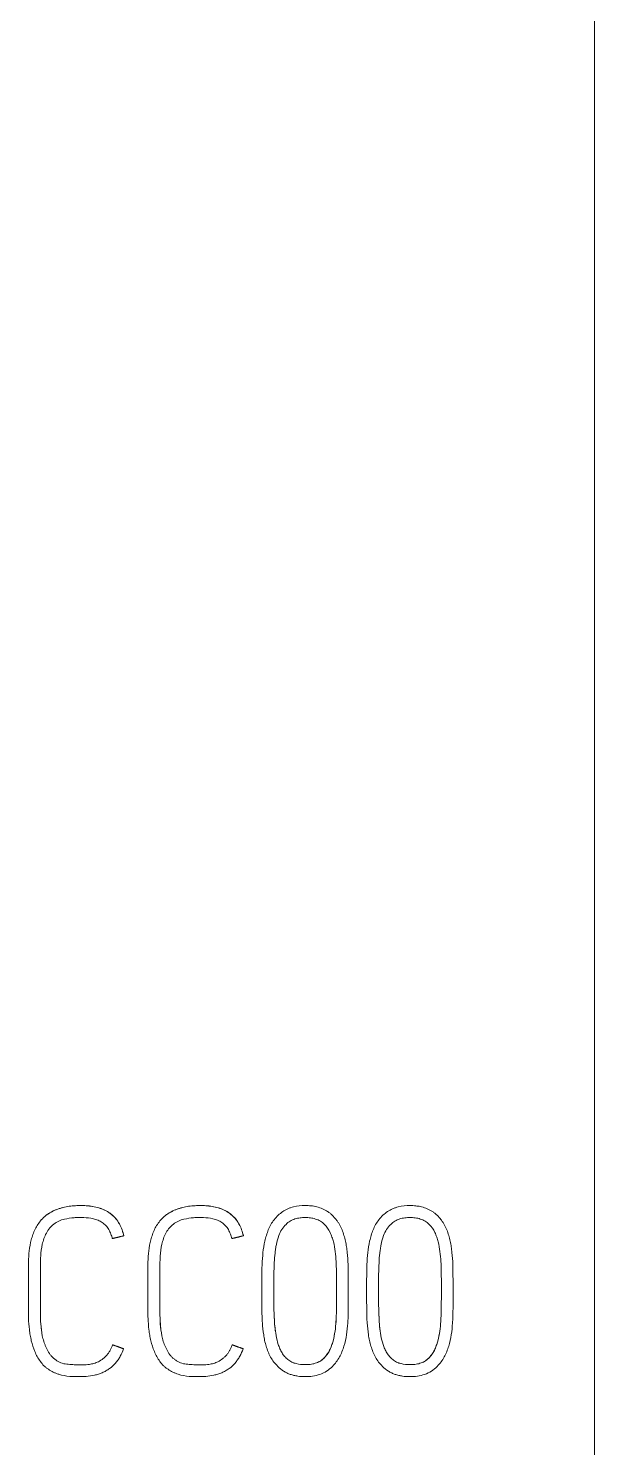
# Model space of a CAD drawing. Header units: millimetres. Extents: x 0 to 420, y 0 to 297.
# Drawn here: x 209.13 to 213.16, y 189.4 to 199.47 of the extents above; entities that cross this region are included whole.
import ezdxf

# ---------------------------------------------------------------- set-up
doc = ezdxf.new("R2010")
doc.units = ezdxf.units.MM
doc.layers.add('1', color=7, linetype='Continuous')

msp = doc.modelspace()

# ---------------------------------------------------------------- linework, layer by layer
at = {"layer": '1', "color": 7, "linetype": 'Continuous', "lineweight": 13}
for p, q in [((213.155, 241.708), (213.155, 183.474)), ((211.1, 191.115), (211.1, 191.115)), ((211.844, 191.115), (211.844, 191.115)), ((209.226, 191.013), (209.226, 191.013)), ((210.075, 191.013), (210.075, 191.013)), ((209.812, 190.9), (209.812, 190.9)), ((210.661, 190.9), (210.661, 190.9)), ((210.792, 190.515), (210.792, 190.515)), ((211.406, 190.497), (211.406, 190.497)), ((211.536, 190.515), (211.536, 190.515)), ((212.15, 190.497), (212.15, 190.497)), ((209.732, 190.126), (209.732, 190.126)), ((210.581, 190.126), (210.581, 190.126)), ((209.81, 190.098), (209.81, 190.098)), ((210.659, 190.098), (210.659, 190.098)), ((209.567, 189.987), (209.567, 189.987)), ((209.631, 190.006), (209.631, 190.006)), ((210.416, 189.987), (210.416, 189.987)), ((210.48, 190.006), (210.48, 190.006))]:
    msp.add_line(p, q, dxfattribs=at)
at = {"layer": '1', "color": 7, "linetype": 'Continuous', "lineweight": 25}
for p, q in [((211.1, 189.985), (211.1, 189.985)), ((211.844, 189.985), (211.844, 189.985))]:
    msp.add_line(p, q, dxfattribs=at)
at = {"layer": '1', "color": 7, "linetype": 'Continuous', "lineweight": 13}
for points, knots in [([(209.812, 190.9), (209.805, 190.929), (209.795, 190.957), (209.777, 190.99), (209.773, 190.996), (209.765, 191.009), (209.76, 191.015), (209.746, 191.032), (209.735, 191.042), (209.712, 191.061), (209.699, 191.07), (209.68, 191.08), (209.673, 191.083), (209.659, 191.089), (209.652, 191.092), (209.617, 191.104), (209.587, 191.11), (209.543, 191.114), (209.528, 191.114), (209.498, 191.115), (209.483, 191.114), (209.439, 191.112), (209.409, 191.108), (209.373, 191.099), (209.366, 191.097), (209.352, 191.092), (209.344, 191.09), (209.323, 191.082), (209.31, 191.076), (209.29, 191.065), (209.284, 191.061), (209.271, 191.053), (209.265, 191.049), (209.247, 191.035), (209.236, 191.024), (209.226, 191.013)], [0, 0, 0, 0, 0.125, 0.125, 0.15625, 0.15625, 0.1875, 0.1875, 0.25, 0.25, 0.3125, 0.3125, 0.34375, 0.34375, 0.375, 0.375, 0.5, 0.5, 0.5625, 0.5625, 0.625, 0.625, 0.75, 0.75, 0.78125, 0.78125, 0.8125, 0.8125, 0.875, 0.875, 0.90625, 0.90625, 0.9375, 0.9375, 1, 1, 1, 1]), ([(209.226, 191.013), (209.246, 191.036), (209.27, 191.054), (209.302, 191.072), (209.309, 191.075), (209.323, 191.082), (209.343, 191.09), (209.365, 191.097), (209.394, 191.104), (209.409, 191.107), (209.438, 191.111), (209.453, 191.112), (209.483, 191.114), (209.497, 191.115), (209.527, 191.115), (209.542, 191.114), (209.571, 191.111), (209.586, 191.109), (209.616, 191.103), (209.63, 191.1), (209.658, 191.09), (209.672, 191.084), (209.699, 191.07), (209.711, 191.062), (209.735, 191.043), (209.745, 191.033), (209.765, 191.01), (209.773, 190.997), (209.788, 190.971), (209.794, 190.957), (209.804, 190.929), (209.808, 190.914), (209.812, 190.9)], [0, 0, 0, 0, 0.125, 0.125, 0.15625, 0.15625, 0.1875, 0.25, 0.25, 0.3125, 0.3125, 0.375, 0.375, 0.4375, 0.4375, 0.5, 0.5, 0.5625, 0.5625, 0.625, 0.625, 0.6875, 0.6875, 0.75, 0.75, 0.8125, 0.8125, 0.875, 0.875, 0.9375, 0.9375, 1, 1, 1, 1]), ([(209.659, 190.994), (209.65, 191), (209.64, 191.006), (209.618, 191.014), (209.607, 191.018), (209.573, 191.026), (209.551, 191.028), (209.516, 191.03), (209.505, 191.03), (209.482, 191.029), (209.47, 191.029), (209.436, 191.026), (209.413, 191.023), (209.39, 191.018)], [0, 0, 0, 0, 0.125, 0.125, 0.25, 0.25, 0.5, 0.5, 0.625, 0.625, 0.75, 0.75, 1, 1, 1, 1]), ([(210.661, 190.9), (210.654, 190.929), (210.644, 190.957), (210.626, 190.99), (210.622, 190.996), (210.614, 191.009), (210.609, 191.015), (210.595, 191.032), (210.584, 191.042), (210.561, 191.061), (210.548, 191.07), (210.529, 191.08), (210.522, 191.083), (210.508, 191.089), (210.501, 191.092), (210.466, 191.104), (210.436, 191.11), (210.392, 191.114), (210.377, 191.114), (210.347, 191.115), (210.332, 191.114), (210.288, 191.112), (210.258, 191.108), (210.222, 191.099), (210.215, 191.097), (210.201, 191.092), (210.193, 191.09), (210.172, 191.082), (210.159, 191.076), (210.139, 191.065), (210.133, 191.061), (210.12, 191.053), (210.114, 191.049), (210.096, 191.035), (210.085, 191.024), (210.075, 191.013)], [0, 0, 0, 0, 0.125, 0.125, 0.15625, 0.15625, 0.1875, 0.1875, 0.25, 0.25, 0.3125, 0.3125, 0.34375, 0.34375, 0.375, 0.375, 0.5, 0.5, 0.5625, 0.5625, 0.625, 0.625, 0.75, 0.75, 0.78125, 0.78125, 0.8125, 0.8125, 0.875, 0.875, 0.90625, 0.90625, 0.9375, 0.9375, 1, 1, 1, 1]), ([(210.075, 191.013), (210.095, 191.036), (210.118, 191.054), (210.151, 191.072), (210.158, 191.075), (210.172, 191.082), (210.192, 191.09), (210.214, 191.097), (210.243, 191.104), (210.257, 191.107), (210.287, 191.111), (210.302, 191.112), (210.331, 191.114), (210.346, 191.115), (210.376, 191.115), (210.391, 191.114), (210.42, 191.111), (210.435, 191.109), (210.464, 191.103), (210.479, 191.1), (210.507, 191.09), (210.521, 191.084), (210.548, 191.07), (210.56, 191.062), (210.583, 191.043), (210.594, 191.033), (210.614, 191.01), (210.622, 190.997), (210.637, 190.971), (210.643, 190.957), (210.653, 190.929), (210.657, 190.914), (210.661, 190.9)], [0, 0, 0, 0, 0.125, 0.125, 0.15625, 0.15625, 0.1875, 0.25, 0.25, 0.3125, 0.3125, 0.375, 0.375, 0.4375, 0.4375, 0.5, 0.5, 0.5625, 0.5625, 0.625, 0.625, 0.6875, 0.6875, 0.75, 0.75, 0.8125, 0.8125, 0.875, 0.875, 0.9375, 0.9375, 1, 1, 1, 1]), ([(210.508, 190.994), (210.499, 191), (210.488, 191.006), (210.467, 191.014), (210.456, 191.018), (210.422, 191.026), (210.4, 191.028), (210.365, 191.03), (210.354, 191.03), (210.331, 191.029), (210.319, 191.029), (210.285, 191.026), (210.262, 191.023), (210.239, 191.018)], [0, 0, 0, 0, 0.125, 0.125, 0.25, 0.25, 0.5, 0.5, 0.625, 0.625, 0.75, 0.75, 1, 1, 1, 1]), ([(210.905, 189.973), (210.885, 189.992), (210.868, 190.014), (210.851, 190.045), (210.848, 190.051), (210.842, 190.064), (210.839, 190.07), (210.832, 190.09), (210.822, 190.116), (210.815, 190.143), (210.809, 190.17), (210.807, 190.184), (210.801, 190.225), (210.798, 190.253), (210.795, 190.295), (210.794, 190.308), (210.793, 190.336), (210.793, 190.35), (210.793, 190.392), (210.792, 190.419), (210.792, 190.475), (210.792, 190.503), (210.792, 190.558), (210.792, 190.586), (210.793, 190.628), (210.793, 190.641), (210.793, 190.669), (210.793, 190.683), (210.795, 190.725), (210.797, 190.753), (210.803, 190.808), (210.807, 190.835), (210.817, 190.876), (210.82, 190.89), (210.829, 190.916), (210.833, 190.929), (210.843, 190.955), (210.849, 190.967), (210.863, 190.992), (210.871, 191.003), (210.888, 191.025), (210.897, 191.036), (210.918, 191.055), (210.929, 191.064), (210.952, 191.079), (210.97, 191.089), (210.99, 191.097), (211.003, 191.101), (211.01, 191.103), (211.044, 191.112), (211.072, 191.115), (211.1, 191.115)], [0, 0, 0, 0, 0.0625, 0.0625, 0.078125, 0.078125, 0.09375, 0.09375, 0.125, 0.15625, 0.15625, 0.1875, 0.1875, 0.25, 0.25, 0.28125, 0.28125, 0.3125, 0.3125, 0.375, 0.375, 0.4375, 0.4375, 0.5, 0.5, 0.53125, 0.53125, 0.5625, 0.5625, 0.625, 0.625, 0.6875, 0.6875, 0.71875, 0.71875, 0.75, 0.75, 0.78125, 0.78125, 0.8125, 0.8125, 0.84375, 0.84375, 0.875, 0.875, 0.90625, 0.921875, 0.921875, 0.9375, 0.9375, 1, 1, 1, 1]), ([(211.236, 190.981), (211.228, 190.99), (211.218, 190.998), (211.197, 191.01), (211.185, 191.015), (211.161, 191.023), (211.149, 191.026), (211.125, 191.029), (211.112, 191.03), (211.088, 191.03), (211.075, 191.029), (211.051, 191.026), (211.039, 191.023), (211.015, 191.016), (211.004, 191.011), (210.982, 190.998), (210.972, 190.99), (210.964, 190.981)], [0, 0, 0, 0, 0.125, 0.125, 0.25, 0.25, 0.375, 0.375, 0.5, 0.5, 0.625, 0.625, 0.75, 0.75, 0.875, 0.875, 1, 1, 1, 1]), ([(211.162, 191.11), (211.155, 191.111), (211.148, 191.112), (211.128, 191.114), (211.114, 191.115), (211.1, 191.115)], [0, 0, 0, 0, 0.326826, 0.326826, 1, 1, 1, 1]), ([(211.1, 191.115), (211.128, 191.115), (211.156, 191.112), (211.196, 191.102), (211.21, 191.097), (211.235, 191.086), (211.248, 191.079), (211.265, 191.068), (211.271, 191.064), (211.282, 191.055), (211.287, 191.05), (211.302, 191.036), (211.312, 191.026), (211.324, 191.009), (211.329, 191.003), (211.336, 190.992), (211.34, 190.986), (211.35, 190.968), (211.356, 190.955), (211.367, 190.929), (211.371, 190.916), (211.379, 190.889), (211.383, 190.876), (211.389, 190.848), (211.391, 190.835), (211.395, 190.808), (211.4, 190.767), (211.403, 190.725), (211.405, 190.683), (211.405, 190.67), (211.405, 190.642), (211.405, 190.628), (211.406, 190.558), (211.406, 190.503), (211.406, 190.419), (211.406, 190.391), (211.405, 190.35), (211.405, 190.336), (211.404, 190.308), (211.403, 190.294), (211.4, 190.253), (211.397, 190.225), (211.389, 190.17), (211.383, 190.143), (211.371, 190.103), (211.366, 190.09), (211.356, 190.064), (211.35, 190.052), (211.336, 190.027), (211.329, 190.015), (211.312, 189.993), (211.303, 189.983), (211.293, 189.973)], [0, 0, 0, 0, 0.0625, 0.0625, 0.09375, 0.09375, 0.125, 0.125, 0.140625, 0.140625, 0.15625, 0.15625, 0.1875, 0.1875, 0.203125, 0.203125, 0.21875, 0.21875, 0.25, 0.25, 0.28125, 0.28125, 0.3125, 0.3125, 0.34375, 0.34375, 0.375, 0.4375, 0.4375, 0.46875, 0.46875, 0.5, 0.5, 0.625, 0.625, 0.6875, 0.6875, 0.71875, 0.71875, 0.75, 0.75, 0.8125, 0.8125, 0.875, 0.875, 0.90625, 0.90625, 0.9375, 0.9375, 0.96875, 0.96875, 1, 1, 1, 1]), ([(211.649, 189.973), (211.629, 189.992), (211.612, 190.014), (211.595, 190.045), (211.592, 190.051), (211.586, 190.064), (211.583, 190.07), (211.576, 190.09), (211.566, 190.116), (211.559, 190.143), (211.553, 190.17), (211.551, 190.184), (211.545, 190.225), (211.542, 190.253), (211.539, 190.295), (211.538, 190.308), (211.537, 190.336), (211.537, 190.35), (211.537, 190.392), (211.536, 190.419), (211.536, 190.475), (211.536, 190.503), (211.536, 190.558), (211.536, 190.586), (211.537, 190.628), (211.537, 190.641), (211.537, 190.669), (211.538, 190.683), (211.539, 190.725), (211.541, 190.753), (211.547, 190.808), (211.551, 190.835), (211.561, 190.876), (211.564, 190.89), (211.573, 190.916), (211.577, 190.929), (211.588, 190.955), (211.593, 190.967), (211.607, 190.992), (211.615, 191.003), (211.632, 191.025), (211.641, 191.036), (211.662, 191.055), (211.673, 191.064), (211.696, 191.079), (211.714, 191.089), (211.734, 191.097), (211.747, 191.101), (211.754, 191.103), (211.788, 191.112), (211.816, 191.115), (211.844, 191.115)], [0, 0, 0, 0, 0.0625, 0.0625, 0.078125, 0.078125, 0.09375, 0.09375, 0.125, 0.15625, 0.15625, 0.1875, 0.1875, 0.25, 0.25, 0.28125, 0.28125, 0.3125, 0.3125, 0.375, 0.375, 0.4375, 0.4375, 0.5, 0.5, 0.53125, 0.53125, 0.5625, 0.5625, 0.625, 0.625, 0.6875, 0.6875, 0.71875, 0.71875, 0.75, 0.75, 0.78125, 0.78125, 0.8125, 0.8125, 0.84375, 0.84375, 0.875, 0.875, 0.90625, 0.921875, 0.921875, 0.9375, 0.9375, 1, 1, 1, 1]), ([(211.98, 190.981), (211.972, 190.99), (211.962, 190.998), (211.941, 191.01), (211.929, 191.015), (211.905, 191.023), (211.893, 191.026), (211.869, 191.029), (211.856, 191.03), (211.832, 191.03), (211.819, 191.029), (211.795, 191.026), (211.783, 191.023), (211.759, 191.016), (211.748, 191.011), (211.726, 190.998), (211.716, 190.99), (211.708, 190.981)], [0, 0, 0, 0, 0.125, 0.125, 0.25, 0.25, 0.375, 0.375, 0.5, 0.5, 0.625, 0.625, 0.75, 0.75, 0.875, 0.875, 1, 1, 1, 1]), ([(211.91, 191.109), (211.902, 191.11), (211.894, 191.111), (211.872, 191.114), (211.858, 191.115), (211.844, 191.115)], [0, 0, 0, 0, 0.367489, 0.367489, 1, 1, 1, 1]), ([(211.844, 191.115), (211.872, 191.115), (211.9, 191.112), (211.94, 191.102), (211.954, 191.097), (211.979, 191.086), (211.992, 191.079), (212.009, 191.068), (212.015, 191.064), (212.026, 191.055), (212.031, 191.05), (212.046, 191.036), (212.056, 191.026), (212.068, 191.009), (212.073, 191.003), (212.08, 190.992), (212.084, 190.986), (212.094, 190.968), (212.1, 190.955), (212.111, 190.929), (212.115, 190.916), (212.123, 190.889), (212.127, 190.876), (212.133, 190.848), (212.135, 190.835), (212.139, 190.808), (212.144, 190.767), (212.147, 190.725), (212.149, 190.683), (212.149, 190.67), (212.149, 190.642), (212.149, 190.628), (212.15, 190.558), (212.15, 190.503), (212.15, 190.419), (212.15, 190.391), (212.149, 190.35), (212.149, 190.336), (212.148, 190.308), (212.147, 190.294), (212.144, 190.253), (212.142, 190.225), (212.133, 190.17), (212.127, 190.143), (212.115, 190.103), (212.11, 190.09), (212.1, 190.064), (212.094, 190.052), (212.081, 190.027), (212.073, 190.015), (212.056, 189.993), (212.047, 189.983), (212.037, 189.973)], [0, 0, 0, 0, 0.0625, 0.0625, 0.09375, 0.09375, 0.125, 0.125, 0.140625, 0.140625, 0.15625, 0.15625, 0.1875, 0.1875, 0.203125, 0.203125, 0.21875, 0.21875, 0.25, 0.25, 0.28125, 0.28125, 0.3125, 0.3125, 0.34375, 0.34375, 0.375, 0.4375, 0.4375, 0.46875, 0.46875, 0.5, 0.5, 0.625, 0.625, 0.6875, 0.6875, 0.71875, 0.71875, 0.75, 0.75, 0.8125, 0.8125, 0.875, 0.875, 0.90625, 0.90625, 0.9375, 0.9375, 0.96875, 0.96875, 1, 1, 1, 1]), ([(209.428, 189.902), (209.401, 189.904), (209.375, 189.909), (209.343, 189.919), (209.336, 189.921), (209.324, 189.927), (209.317, 189.929), (209.299, 189.938), (209.288, 189.945), (209.271, 189.956), (209.265, 189.96), (209.255, 189.968), (209.25, 189.973), (209.235, 189.987), (209.227, 189.997), (209.211, 190.019), (209.204, 190.031), (209.19, 190.054), (209.185, 190.066), (209.169, 190.103), (209.161, 190.129), (209.152, 190.168), (209.149, 190.181), (209.145, 190.208), (209.143, 190.221), (209.138, 190.261), (209.136, 190.287), (209.135, 190.327), (209.134, 190.34), (209.134, 190.367), (209.134, 190.38), (209.134, 190.447), (209.134, 190.527), (209.134, 190.62), (209.134, 190.66), (209.134, 190.687), (209.134, 190.7), (209.135, 190.74), (209.137, 190.767), (209.143, 190.819), (209.148, 190.846), (209.158, 190.884), (209.162, 190.897), (209.171, 190.922), (209.176, 190.935), (209.187, 190.958), (209.194, 190.97), (209.209, 190.992), (209.217, 191.003), (209.226, 191.013)], [0, 0, 0, 0, 0.0625, 0.0625, 0.078125, 0.078125, 0.09375, 0.09375, 0.125, 0.125, 0.140625, 0.140625, 0.15625, 0.15625, 0.1875, 0.1875, 0.21875, 0.21875, 0.25, 0.25, 0.3125, 0.3125, 0.34375, 0.34375, 0.375, 0.375, 0.4375, 0.4375, 0.46875, 0.46875, 0.5, 0.5, 0.625, 0.6875, 0.71875, 0.71875, 0.75, 0.75, 0.8125, 0.8125, 0.875, 0.875, 0.90625, 0.90625, 0.9375, 0.9375, 0.96875, 0.96875, 1, 1, 1, 1]), ([(209.39, 191.018), (209.377, 191.015), (209.363, 191.01), (209.338, 190.999), (209.326, 190.991), (209.303, 190.974), (209.293, 190.965), (209.28, 190.948), (209.276, 190.942), (209.268, 190.931), (209.265, 190.925), (209.255, 190.906), (209.249, 190.893), (209.24, 190.866), (209.236, 190.853), (209.227, 190.812), (209.224, 190.784), (209.221, 190.742), (209.22, 190.728), (209.219, 190.7), (209.219, 190.686), (209.219, 190.644), (209.219, 190.56), (209.219, 190.462), (209.219, 190.392), (209.219, 190.364), (209.219, 190.35), (209.22, 190.308), (209.222, 190.28), (209.227, 190.225), (209.231, 190.197), (209.241, 190.157), (209.246, 190.144), (209.253, 190.124), (209.255, 190.117), (209.261, 190.104), (209.264, 190.098), (209.274, 190.079), (209.281, 190.067), (209.294, 190.05), (209.299, 190.045), (209.309, 190.034), (209.314, 190.03), (209.325, 190.021), (209.331, 190.017), (209.343, 190.009), (209.349, 190.006), (209.368, 189.997), (209.382, 189.992), (209.403, 189.989), (209.41, 189.988), (209.424, 189.987), (209.446, 189.985), (209.467, 189.984), (209.496, 189.983), (209.51, 189.983), (209.538, 189.984), (209.553, 189.985), (209.567, 189.987)], [0, 0, 0, 0, 0.03125, 0.03125, 0.0625, 0.0625, 0.09375, 0.09375, 0.109375, 0.109375, 0.125, 0.125, 0.15625, 0.15625, 0.1875, 0.1875, 0.25, 0.25, 0.28125, 0.28125, 0.3125, 0.3125, 0.375, 0.5, 0.53125, 0.53125, 0.5625, 0.5625, 0.625, 0.625, 0.6875, 0.6875, 0.71875, 0.71875, 0.734375, 0.734375, 0.75, 0.75, 0.78125, 0.78125, 0.796875, 0.796875, 0.8125, 0.8125, 0.828125, 0.828125, 0.84375, 0.84375, 0.875, 0.875, 0.890625, 0.890625, 0.90625, 0.9375, 0.9375, 0.96875, 0.96875, 1, 1, 1, 1]), ([(209.73, 190.88), (209.728, 190.891), (209.724, 190.902), (209.716, 190.923), (209.711, 190.934), (209.7, 190.953), (209.693, 190.963), (209.678, 190.98), (209.669, 190.987), (209.659, 190.994)], [0, 0, 0, 0, 0.25, 0.25, 0.5, 0.5, 0.75, 0.75, 1, 1, 1, 1]), ([(210.277, 189.902), (210.25, 189.904), (210.223, 189.909), (210.191, 189.919), (210.185, 189.921), (210.173, 189.927), (210.166, 189.929), (210.148, 189.938), (210.137, 189.945), (210.12, 189.956), (210.114, 189.96), (210.104, 189.968), (210.099, 189.973), (210.084, 189.987), (210.075, 189.997), (210.06, 190.019), (210.052, 190.031), (210.039, 190.054), (210.034, 190.066), (210.018, 190.103), (210.01, 190.129), (210.001, 190.168), (209.998, 190.181), (209.993, 190.208), (209.992, 190.221), (209.987, 190.261), (209.985, 190.287), (209.983, 190.327), (209.983, 190.34), (209.983, 190.367), (209.983, 190.38), (209.983, 190.447), (209.983, 190.527), (209.983, 190.62), (209.983, 190.66), (209.983, 190.687), (209.983, 190.7), (209.984, 190.74), (209.986, 190.767), (209.992, 190.819), (209.997, 190.846), (210.007, 190.884), (210.011, 190.897), (210.02, 190.922), (210.025, 190.935), (210.036, 190.958), (210.043, 190.97), (210.058, 190.992), (210.066, 191.003), (210.075, 191.013)], [0, 0, 0, 0, 0.0625, 0.0625, 0.078125, 0.078125, 0.09375, 0.09375, 0.125, 0.125, 0.140625, 0.140625, 0.15625, 0.15625, 0.1875, 0.1875, 0.21875, 0.21875, 0.25, 0.25, 0.3125, 0.3125, 0.34375, 0.34375, 0.375, 0.375, 0.4375, 0.4375, 0.46875, 0.46875, 0.5, 0.5, 0.625, 0.6875, 0.71875, 0.71875, 0.75, 0.75, 0.8125, 0.8125, 0.875, 0.875, 0.90625, 0.90625, 0.9375, 0.9375, 0.96875, 0.96875, 1, 1, 1, 1]), ([(210.239, 191.018), (210.226, 191.015), (210.212, 191.01), (210.187, 190.999), (210.175, 190.991), (210.152, 190.974), (210.142, 190.965), (210.129, 190.948), (210.125, 190.942), (210.117, 190.931), (210.114, 190.925), (210.104, 190.906), (210.098, 190.893), (210.089, 190.866), (210.085, 190.853), (210.076, 190.812), (210.073, 190.784), (210.07, 190.742), (210.069, 190.728), (210.068, 190.7), (210.068, 190.686), (210.068, 190.644), (210.068, 190.56), (210.068, 190.462), (210.068, 190.392), (210.068, 190.364), (210.068, 190.35), (210.069, 190.308), (210.07, 190.28), (210.076, 190.225), (210.08, 190.197), (210.09, 190.157), (210.094, 190.144), (210.102, 190.124), (210.104, 190.117), (210.11, 190.104), (210.113, 190.098), (210.123, 190.079), (210.13, 190.067), (210.143, 190.05), (210.147, 190.045), (210.157, 190.034), (210.163, 190.03), (210.174, 190.021), (210.18, 190.017), (210.192, 190.009), (210.198, 190.006), (210.217, 189.997), (210.231, 189.992), (210.252, 189.989), (210.259, 189.988), (210.273, 189.987), (210.295, 189.985), (210.316, 189.984), (210.344, 189.983), (210.359, 189.983), (210.387, 189.984), (210.402, 189.985), (210.416, 189.987)], [0, 0, 0, 0, 0.03125, 0.03125, 0.0625, 0.0625, 0.09375, 0.09375, 0.109375, 0.109375, 0.125, 0.125, 0.15625, 0.15625, 0.1875, 0.1875, 0.25, 0.25, 0.28125, 0.28125, 0.3125, 0.3125, 0.375, 0.5, 0.53125, 0.53125, 0.5625, 0.5625, 0.625, 0.625, 0.6875, 0.6875, 0.71875, 0.71875, 0.734375, 0.734375, 0.75, 0.75, 0.78125, 0.78125, 0.796875, 0.796875, 0.8125, 0.8125, 0.828125, 0.828125, 0.84375, 0.84375, 0.875, 0.875, 0.890625, 0.890625, 0.90625, 0.9375, 0.9375, 0.96875, 0.96875, 1, 1, 1, 1]), ([(210.579, 190.88), (210.577, 190.891), (210.573, 190.902), (210.565, 190.923), (210.56, 190.934), (210.549, 190.953), (210.542, 190.963), (210.526, 190.98), (210.518, 190.987), (210.508, 190.994)], [0, 0, 0, 0, 0.25, 0.25, 0.5, 0.5, 0.75, 0.75, 1, 1, 1, 1]), ([(210.964, 190.981), (210.952, 190.97), (210.942, 190.958), (210.925, 190.931), (210.918, 190.916), (210.913, 190.902)], [0, 0, 0, 0, 0.5, 0.5, 1, 1, 1, 1]), ([(211.1, 189.985), (211.112, 189.985), (211.124, 189.985), (211.147, 189.988), (211.159, 189.991), (211.182, 189.998), (211.193, 190.003), (211.213, 190.014), (211.223, 190.022), (211.24, 190.038), (211.248, 190.047), (211.262, 190.067), (211.268, 190.077), (211.279, 190.098), (211.283, 190.109), (211.291, 190.131), (211.295, 190.143), (211.304, 190.177), (211.308, 190.2), (211.315, 190.246), (211.318, 190.281), (211.32, 190.316), (211.321, 190.34), (211.321, 190.352), (211.322, 190.387), (211.322, 190.411), (211.323, 190.458), (211.323, 190.481), (211.323, 190.529), (211.323, 190.552), (211.323, 190.599), (211.322, 190.623), (211.321, 190.67), (211.321, 190.694), (211.318, 190.741), (211.316, 190.764), (211.31, 190.811), (211.306, 190.834), (211.298, 190.869), (211.294, 190.88), (211.286, 190.902), (211.282, 190.913), (211.266, 190.945), (211.253, 190.964), (211.236, 190.981)], [0, 0, 0, 0, 0.03125, 0.03125, 0.0625, 0.0625, 0.09375, 0.09375, 0.125, 0.125, 0.15625, 0.15625, 0.1875, 0.1875, 0.21875, 0.21875, 0.25, 0.25, 0.3125, 0.3125, 0.375, 0.40625, 0.40625, 0.4375, 0.4375, 0.5, 0.5, 0.5625, 0.5625, 0.625, 0.625, 0.6875, 0.6875, 0.75, 0.75, 0.8125, 0.8125, 0.875, 0.875, 0.90625, 0.90625, 0.9375, 0.9375, 1, 1, 1, 1]), ([(211.708, 190.981), (211.696, 190.97), (211.686, 190.958), (211.669, 190.931), (211.662, 190.916), (211.657, 190.902)], [0, 0, 0, 0, 0.5, 0.5, 1, 1, 1, 1]), ([(211.844, 189.985), (211.856, 189.985), (211.868, 189.985), (211.891, 189.988), (211.903, 189.991), (211.926, 189.998), (211.937, 190.003), (211.957, 190.014), (211.967, 190.022), (211.984, 190.038), (211.992, 190.047), (212.006, 190.067), (212.012, 190.077), (212.023, 190.098), (212.027, 190.109), (212.035, 190.131), (212.039, 190.143), (212.048, 190.177), (212.052, 190.2), (212.059, 190.246), (212.062, 190.281), (212.064, 190.316), (212.065, 190.34), (212.065, 190.352), (212.066, 190.387), (212.066, 190.411), (212.067, 190.458), (212.067, 190.481), (212.067, 190.529), (212.067, 190.552), (212.067, 190.599), (212.066, 190.623), (212.065, 190.67), (212.065, 190.694), (212.062, 190.741), (212.06, 190.764), (212.054, 190.811), (212.05, 190.834), (212.042, 190.869), (212.038, 190.88), (212.03, 190.902), (212.026, 190.913), (212.01, 190.945), (211.997, 190.964), (211.98, 190.981)], [0, 0, 0, 0, 0.03125, 0.03125, 0.0625, 0.0625, 0.09375, 0.09375, 0.125, 0.125, 0.15625, 0.15625, 0.1875, 0.1875, 0.21875, 0.21875, 0.25, 0.25, 0.3125, 0.3125, 0.375, 0.40625, 0.40625, 0.4375, 0.4375, 0.5, 0.5, 0.5625, 0.5625, 0.625, 0.625, 0.6875, 0.6875, 0.75, 0.75, 0.8125, 0.8125, 0.875, 0.875, 0.90625, 0.90625, 0.9375, 0.9375, 1, 1, 1, 1]), ([(210.913, 190.902), (210.905, 190.881), (210.899, 190.86), (210.893, 190.828), (210.891, 190.818), (210.888, 190.796), (210.887, 190.786), (210.883, 190.754), (210.881, 190.732), (210.88, 190.699), (210.879, 190.689), (210.879, 190.667), (210.878, 190.656), (210.877, 190.602), (210.877, 190.559), (210.877, 190.472), (210.877, 190.429), (210.878, 190.364), (210.879, 190.342), (210.881, 190.299), (210.882, 190.277), (210.887, 190.234), (210.889, 190.213), (210.897, 190.17), (210.902, 190.149), (210.912, 190.118), (210.916, 190.108), (210.925, 190.088), (210.93, 190.078), (210.941, 190.06), (210.947, 190.051), (210.961, 190.035), (210.969, 190.027), (210.986, 190.014), (210.995, 190.008), (211.01, 190.001), (211.015, 189.999), (211.025, 189.995), (211.03, 189.994), (211.057, 189.987), (211.078, 189.985), (211.1, 189.985)], [0, 0, 0, 0, 0.0625, 0.0625, 0.09375, 0.09375, 0.125, 0.125, 0.1875, 0.1875, 0.21875, 0.21875, 0.25, 0.25, 0.375, 0.375, 0.5, 0.5, 0.5625, 0.5625, 0.625, 0.625, 0.6875, 0.6875, 0.75, 0.75, 0.78125, 0.78125, 0.8125, 0.8125, 0.84375, 0.84375, 0.875, 0.875, 0.90625, 0.90625, 0.921875, 0.921875, 0.9375, 0.9375, 1, 1, 1, 1]), ([(211.657, 190.902), (211.649, 190.881), (211.643, 190.86), (211.637, 190.828), (211.635, 190.818), (211.632, 190.796), (211.631, 190.786), (211.627, 190.754), (211.625, 190.732), (211.624, 190.699), (211.623, 190.689), (211.623, 190.667), (211.622, 190.656), (211.621, 190.602), (211.621, 190.559), (211.621, 190.472), (211.621, 190.429), (211.622, 190.364), (211.623, 190.342), (211.625, 190.299), (211.626, 190.277), (211.631, 190.234), (211.633, 190.213), (211.641, 190.17), (211.647, 190.149), (211.656, 190.118), (211.66, 190.108), (211.669, 190.088), (211.674, 190.078), (211.685, 190.06), (211.691, 190.051), (211.705, 190.035), (211.713, 190.027), (211.73, 190.014), (211.739, 190.008), (211.754, 190.001), (211.759, 189.999), (211.769, 189.995), (211.774, 189.994), (211.801, 189.987), (211.822, 189.985), (211.844, 189.985)], [0, 0, 0, 0, 0.0625, 0.0625, 0.09375, 0.09375, 0.125, 0.125, 0.1875, 0.1875, 0.21875, 0.21875, 0.25, 0.25, 0.375, 0.375, 0.5, 0.5, 0.5625, 0.5625, 0.625, 0.625, 0.6875, 0.6875, 0.75, 0.75, 0.78125, 0.78125, 0.8125, 0.8125, 0.84375, 0.84375, 0.875, 0.875, 0.90625, 0.90625, 0.921875, 0.921875, 0.9375, 0.9375, 1, 1, 1, 1]), ([(210.793, 190.68), (210.793, 190.671), (210.793, 190.663), (210.793, 190.641), (210.793, 190.627), (210.792, 190.585), (210.792, 190.557), (210.792, 190.525), (210.792, 190.52), (210.792, 190.515)], [0, 0, 0, 0, 0.15288, 0.15288, 0.406623, 0.406623, 0.914108, 0.914108, 1, 1, 1, 1]), ([(211.537, 190.68), (211.537, 190.671), (211.537, 190.663), (211.537, 190.641), (211.537, 190.627), (211.536, 190.585), (211.536, 190.557), (211.536, 190.525), (211.536, 190.52), (211.536, 190.515)], [0, 0, 0, 0, 0.15288, 0.15288, 0.406623, 0.406623, 0.914108, 0.914108, 1, 1, 1, 1]), ([(209.226, 190.239), (209.225, 190.244), (209.225, 190.248), (209.222, 190.281), (209.22, 190.309), (209.219, 190.35), (209.219, 190.364), (209.219, 190.392), (209.219, 190.42), (209.219, 190.448), (209.219, 190.462)], [0, 0, 0, 0, 0.061959, 0.061959, 0.438041, 0.438041, 0.626081, 0.626081, 0.814122, 1, 1, 1, 1]), ([(210.075, 190.239), (210.074, 190.244), (210.074, 190.248), (210.07, 190.281), (210.069, 190.309), (210.068, 190.35), (210.068, 190.364), (210.068, 190.392), (210.068, 190.42), (210.068, 190.448), (210.068, 190.462)], [0, 0, 0, 0, 0.061959, 0.061959, 0.438041, 0.438041, 0.626081, 0.626081, 0.814122, 1, 1, 1, 1]), ([(210.889, 190.219), (210.887, 190.232), (210.886, 190.245), (210.882, 190.279), (210.881, 190.301), (210.879, 190.344), (210.878, 190.365), (210.877, 190.428), (210.877, 190.469), (210.877, 190.511)], [0, 0, 0, 0, 0.133171, 0.133171, 0.354937, 0.354937, 0.576703, 0.576703, 1, 1, 1, 1]), ([(211.323, 190.497), (211.323, 190.476), (211.323, 190.455), (211.322, 190.41), (211.322, 190.387), (211.321, 190.352), (211.321, 190.34), (211.32, 190.316), (211.32, 190.304), (211.317, 190.269), (211.315, 190.246), (211.308, 190.199), (211.304, 190.176), (211.295, 190.141), (211.291, 190.13), (211.283, 190.108), (211.278, 190.097), (211.268, 190.076), (211.261, 190.066), (211.247, 190.047), (211.24, 190.038), (211.223, 190.021), (211.213, 190.014), (211.193, 190.002), (211.182, 189.998), (211.159, 189.991), (211.147, 189.988), (211.124, 189.985), (211.112, 189.985), (211.1, 189.985)], [0, 0, 0, 0, 0.100163, 0.100163, 0.212643, 0.212643, 0.268883, 0.268883, 0.325122, 0.325122, 0.437602, 0.437602, 0.550082, 0.550082, 0.606321, 0.606321, 0.662561, 0.662561, 0.718801, 0.718801, 0.775041, 0.775041, 0.831281, 0.831281, 0.88752, 0.88752, 0.94376, 0.94376, 1, 1, 1, 1]), ([(211.633, 190.219), (211.631, 190.232), (211.63, 190.245), (211.626, 190.279), (211.625, 190.301), (211.623, 190.344), (211.622, 190.365), (211.621, 190.43), (211.621, 190.473), (211.621, 190.516)], [0, 0, 0, 0, 0.130971, 0.130971, 0.349073, 0.349073, 0.567176, 0.567176, 1, 1, 1, 1]), ([(212.067, 190.498), (212.067, 190.477), (212.067, 190.455), (212.066, 190.41), (212.066, 190.387), (212.065, 190.352), (212.065, 190.34), (212.064, 190.316), (212.064, 190.304), (212.061, 190.269), (212.059, 190.246), (212.052, 190.199), (212.048, 190.176), (212.039, 190.141), (212.035, 190.13), (212.027, 190.108), (212.022, 190.097), (212.012, 190.076), (212.005, 190.066), (211.991, 190.047), (211.984, 190.038), (211.967, 190.021), (211.957, 190.014), (211.937, 190.002), (211.926, 189.998), (211.903, 189.991), (211.891, 189.988), (211.868, 189.985), (211.856, 189.985), (211.844, 189.985)], [0, 0, 0, 0, 0.102132, 0.102132, 0.214366, 0.214366, 0.270483, 0.270483, 0.326599, 0.326599, 0.438833, 0.438833, 0.551066, 0.551066, 0.607183, 0.607183, 0.6633, 0.6633, 0.719416, 0.719416, 0.775533, 0.775533, 0.83165, 0.83165, 0.887767, 0.887767, 0.943883, 0.943883, 1, 1, 1, 1]), ([(209.732, 190.126), (209.728, 190.113), (209.722, 190.101), (209.713, 190.083), (209.71, 190.077), (209.702, 190.066), (209.698, 190.061), (209.69, 190.05), (209.685, 190.046), (209.675, 190.036), (209.67, 190.032), (209.655, 190.019), (209.643, 190.012), (209.631, 190.006)], [0, 0, 0, 0, 0.25, 0.25, 0.375, 0.375, 0.5, 0.5, 0.625, 0.625, 0.75, 0.75, 1, 1, 1, 1]), ([(209.631, 190.006), (209.643, 190.012), (209.655, 190.019), (209.67, 190.032), (209.675, 190.036), (209.685, 190.046), (209.69, 190.05), (209.698, 190.061), (209.702, 190.066), (209.71, 190.077), (209.713, 190.083), (209.722, 190.101), (209.728, 190.113), (209.732, 190.126)], [0, 0, 0, 0, 0.25, 0.25, 0.375, 0.375, 0.5, 0.5, 0.625, 0.625, 0.75, 0.75, 1, 1, 1, 1]), ([(210.581, 190.126), (210.576, 190.113), (210.571, 190.101), (210.562, 190.083), (210.558, 190.077), (210.551, 190.066), (210.547, 190.061), (210.539, 190.05), (210.534, 190.046), (210.524, 190.036), (210.519, 190.032), (210.504, 190.019), (210.492, 190.012), (210.48, 190.006)], [0, 0, 0, 0, 0.25, 0.25, 0.375, 0.375, 0.5, 0.5, 0.625, 0.625, 0.75, 0.75, 1, 1, 1, 1]), ([(210.48, 190.006), (210.492, 190.012), (210.504, 190.019), (210.519, 190.032), (210.524, 190.036), (210.534, 190.046), (210.539, 190.05), (210.547, 190.061), (210.551, 190.066), (210.558, 190.077), (210.562, 190.083), (210.571, 190.101), (210.576, 190.113), (210.581, 190.126)], [0, 0, 0, 0, 0.25, 0.25, 0.375, 0.375, 0.5, 0.5, 0.625, 0.625, 0.75, 0.75, 1, 1, 1, 1]), ([(209.81, 190.098), (209.804, 190.079), (209.796, 190.061), (209.782, 190.036), (209.777, 190.028), (209.765, 190.011), (209.759, 190.004), (209.74, 189.981), (209.726, 189.968), (209.702, 189.951), (209.694, 189.946), (209.676, 189.936), (209.659, 189.927), (209.641, 189.921), (209.622, 189.915), (209.612, 189.912), (209.584, 189.906), (209.565, 189.903), (209.535, 189.9), (209.526, 189.9), (209.506, 189.9), (209.496, 189.9), (209.467, 189.9), (209.448, 189.901), (209.428, 189.902)], [0, 0, 0, 0, 0.125, 0.125, 0.1875, 0.1875, 0.25, 0.25, 0.375, 0.375, 0.4375, 0.4375, 0.5, 0.5625, 0.5625, 0.625, 0.625, 0.75, 0.75, 0.8125, 0.8125, 0.875, 0.875, 1, 1, 1, 1]), ([(210.659, 190.098), (210.653, 190.079), (210.645, 190.061), (210.631, 190.036), (210.625, 190.028), (210.614, 190.011), (210.608, 190.004), (210.589, 189.981), (210.575, 189.968), (210.551, 189.951), (210.542, 189.946), (210.525, 189.936), (210.508, 189.927), (210.489, 189.921), (210.471, 189.915), (210.461, 189.912), (210.433, 189.906), (210.413, 189.903), (210.384, 189.9), (210.375, 189.9), (210.355, 189.9), (210.345, 189.9), (210.316, 189.9), (210.296, 189.901), (210.277, 189.902)], [0, 0, 0, 0, 0.125, 0.125, 0.1875, 0.1875, 0.25, 0.25, 0.375, 0.375, 0.4375, 0.4375, 0.5, 0.5625, 0.5625, 0.625, 0.625, 0.75, 0.75, 0.8125, 0.8125, 0.875, 0.875, 1, 1, 1, 1]), ([(209.631, 190.006), (209.621, 190.001), (209.611, 189.997), (209.589, 189.991), (209.578, 189.989), (209.567, 189.987)], [0, 0, 0, 0, 0.5, 0.5, 1, 1, 1, 1]), ([(209.567, 189.987), (209.578, 189.989), (209.589, 189.991), (209.611, 189.997), (209.621, 190.001), (209.631, 190.006)], [0, 0, 0, 0, 0.5, 0.5, 1, 1, 1, 1]), ([(210.48, 190.006), (210.47, 190.001), (210.459, 189.997), (210.438, 189.991), (210.427, 189.989), (210.416, 189.987)], [0, 0, 0, 0, 0.5, 0.5, 1, 1, 1, 1]), ([(210.416, 189.987), (210.427, 189.989), (210.438, 189.991), (210.46, 189.997), (210.47, 190.001), (210.48, 190.006)], [0, 0, 0, 0, 0.5, 0.5, 1, 1, 1, 1]), ([(211.293, 189.973), (211.28, 189.96), (211.267, 189.949), (211.237, 189.93), (211.221, 189.922), (211.187, 189.91), (211.17, 189.906), (211.135, 189.901), (211.117, 189.9), (211.082, 189.9), (211.064, 189.901), (211.038, 189.905), (211.029, 189.906), (211.011, 189.911), (210.994, 189.916), (210.978, 189.922), (210.962, 189.93), (210.954, 189.934), (210.931, 189.949), (210.918, 189.96), (210.905, 189.973)], [0, 0, 0, 0, 0.125, 0.125, 0.25, 0.25, 0.375, 0.375, 0.5, 0.5, 0.625, 0.625, 0.6875, 0.6875, 0.75, 0.8125, 0.8125, 0.875, 0.875, 1, 1, 1, 1]), ([(211.1, 189.985), (211.078, 189.985), (211.057, 189.987), (211.031, 189.994), (211.026, 189.995), (211.019, 189.997), (211.018, 189.998), (211.017, 189.998)], [0, 0, 0, 0, 0.766577, 0.766577, 0.958222, 0.958222, 1, 1, 1, 1]), ([(212.037, 189.973), (212.025, 189.96), (212.011, 189.949), (211.981, 189.93), (211.965, 189.922), (211.931, 189.91), (211.914, 189.906), (211.879, 189.901), (211.861, 189.9), (211.826, 189.9), (211.808, 189.901), (211.782, 189.905), (211.773, 189.906), (211.755, 189.911), (211.738, 189.916), (211.722, 189.922), (211.706, 189.93), (211.698, 189.934), (211.675, 189.949), (211.662, 189.96), (211.649, 189.973)], [0, 0, 0, 0, 0.125, 0.125, 0.25, 0.25, 0.375, 0.375, 0.5, 0.5, 0.625, 0.625, 0.6875, 0.6875, 0.75, 0.8125, 0.8125, 0.875, 0.875, 1, 1, 1, 1]), ([(211.844, 189.985), (211.822, 189.985), (211.801, 189.987), (211.775, 189.994), (211.77, 189.995), (211.763, 189.997), (211.762, 189.998), (211.761, 189.998)], [0, 0, 0, 0, 0.766577, 0.766577, 0.958222, 0.958222, 1, 1, 1, 1])]:
    msp.add_open_spline(points, degree=3, knots=knots, dxfattribs=at)
for points, weights in [([(209.812, 190.9), (209.771, 190.89), (209.73, 190.88)], [0.499999734265, 0.500000265735, 0.499999734265]), ([(210.661, 190.9), (210.62, 190.89), (210.579, 190.88)], [0.499999761621, 0.500000238379, 0.499999761621]), ([(209.81, 190.098), (209.771, 190.112), (209.732, 190.126)], [0.499999966783, 0.500000033217, 0.499999966783]), ([(209.732, 190.126), (209.771, 190.112), (209.81, 190.098)], [0.49999926438, 0.50000073562, 0.49999926438]), ([(210.659, 190.098), (210.62, 190.112), (210.581, 190.126)], [0.499999135161, 0.500000864839, 0.499999135161]), ([(210.581, 190.126), (210.62, 190.112), (210.659, 190.098)], [0.500000112042, 0.499999887958, 0.500000112042])]:
    msp.add_rational_spline(points, weights, degree=2, dxfattribs=at)
for points in [[(209.134, 190.652), (209.134, 190.652)], [(209.983, 190.53), (209.983, 190.53)]]:
    msp.add_open_spline(points, degree=1, dxfattribs=at)

doc.saveas('drawing.dxf')
